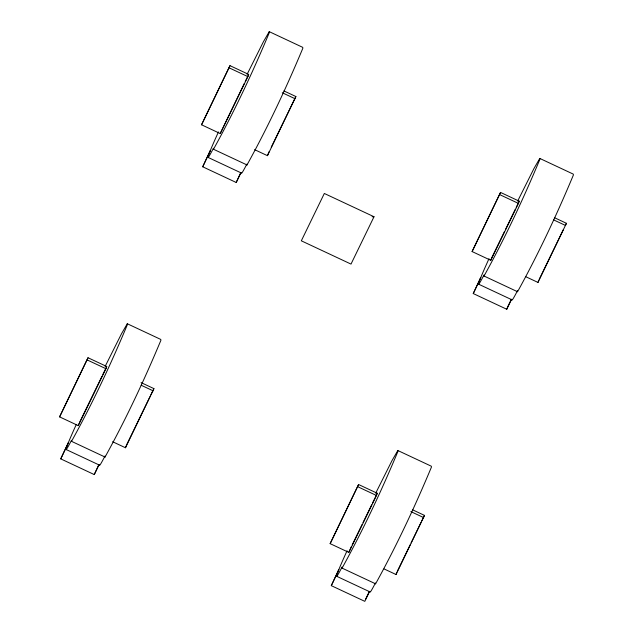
<?xml version="1.0" encoding="UTF-8"?>
<svg xmlns="http://www.w3.org/2000/svg" width="633" height="633" viewBox="0 0 633 633"><rect width="100%" height="100%" fill="white"/><g stroke="black" fill="none" stroke-linecap="round" stroke-linejoin="round"><path stroke-width="0.95" d="M59.589 416.878L88.027 357.74L106.724 366.499L105.94 368.723L78.278 425.637L59.589 416.878L88.027 357.74M99.128 464.567L94.262 474.576L60.752 458.878L68.269 442.871A37.426 1.424 -64.9 0 1 76.118 424.87M78.278 425.637L79.062 423.414M201.547 124.788L229.985 65.65L248.674 74.409L247.899 76.633L220.237 133.547L201.547 124.788L229.985 65.65M94.262 474.576L98.788 464.717M241.078 172.477L236.212 182.486L202.71 166.788L210.219 150.781A37.426 1.424 -64.9 0 1 218.464 131.917M220.237 133.547L244.354 83.303M112.642 441.739L125.492 447.76L126.014 446.273M125.492 447.76L153.93 388.622L141.08 382.601M236.212 182.486L240.746 172.627M254.601 149.649L267.45 155.671L269.088 151.667M267.45 155.671L295.888 96.532L283.893 90.915M330.141 543.652L358.579 484.514L377.268 493.273L376.493 495.497L348.83 552.403L330.141 543.652L358.579 484.514M369.672 591.341L364.806 601.35L331.304 585.652L338.813 569.645A37.426 1.424 -64.9 0 1 347.058 550.773M348.83 552.403L351.339 546.627M472.099 251.562L500.537 192.424L519.226 201.183L518.443 203.407L490.789 260.313L472.099 251.562L500.537 192.424M511.63 299.243L506.764 309.26L473.255 293.562L480.771 277.555A37.426 1.424 -64.9 0 1 489.016 258.683M490.789 260.313L491.303 258.834M384.049 568.909L396.036 574.527L396.82 572.303M396.036 574.527L424.474 515.389L412.487 509.771M506.764 309.26L507.223 307.954M526.007 276.819L537.995 282.437L538.778 280.213M537.995 282.437L566.432 223.299L554.445 217.681M60.752 458.878L68.269 442.871L66.584 447.222A37.426 1.424 -64.9 0 0 70.358 442.483L71.489 440.275L71.537 441.343L105.046 457.042C125.888 419.299 144.284 380.077 160.901 340.293L160.782 339.438L127.273 323.74L121.465 333.836L105.125 366.452M202.71 166.788L210.219 150.781L208.542 155.132A37.426 1.424 -64.9 0 0 212.316 150.393L213.448 148.185L213.495 149.253L246.997 164.952C267.838 127.209 286.243 87.987 302.859 48.203L302.732 47.348L269.231 31.65L263.423 41.746L247.084 74.362M79.497 422.52L101.968 376.279M102.831 374.507L106.724 366.499M245.216 81.522L248.674 74.409M126.268 445.529L150.037 396.622M150.907 394.842L153.93 388.622M271.248 147.22L295.888 96.532M374.016 216.747L351.006 264.088L301.324 240.809L324.325 193.469L374.016 216.747L372.077 216.779M331.304 585.652L338.813 569.645L337.136 573.996A37.426 1.424 -64.9 0 0 340.91 569.257L342.042 567.041L342.081 568.117L375.591 583.816C396.432 546.073 414.829 506.851 431.453 467.067L431.326 466.212L397.825 450.514L392.009 460.61L375.678 493.218M473.255 293.562L480.771 277.555L479.094 281.907A37.426 1.424 -64.9 0 0 482.86 277.167L484 274.951L484.039 276.028L517.549 291.726C538.39 253.983 556.787 214.761 573.411 174.977L573.284 174.122L539.775 158.424L533.967 168.52L517.636 201.128M352.201 544.847L362.139 524.393M363.01 522.613L371.65 504.833M372.513 503.053L377.268 493.273M491.564 258.09L504.533 231.417M505.395 229.637L515.333 209.183M516.204 207.402L519.226 201.183M365.494 599.388L369.332 591.483M507.452 307.298L511.29 299.393M397.247 571.417L410.216 544.736M411.078 542.956L421.024 522.502M421.887 520.73L424.474 515.389M539.205 279.319L563.41 229.526M565.57 225.079L566.432 223.299M246.577 164.62L245.826 166.091A37.426 1.424 -64.9 0 1 241.41 173.038L207.909 157.34M517.501 290.658L516.37 292.865A37.426 1.424 -64.9 0 1 511.962 299.813L478.453 284.114M375.171 583.484L374.412 584.955A37.426 1.424 -64.9 0 1 370.004 591.902L336.495 576.204M213.495 149.253C234.337 111.511 252.733 72.289 269.357 32.505L269.231 31.65M71.537 441.343C92.378 403.601 110.775 364.379 127.399 324.594L127.273 323.74M484.039 276.028C504.881 238.285 523.277 199.055 539.902 159.279L539.775 158.424M342.081 568.117C362.931 530.375 381.327 491.153 397.943 451.369L397.825 450.514M229.209 67.873L247.899 76.633M282.263 92.734L295.105 98.756M499.754 194.648L518.443 203.407M553.661 219.904L565.657 225.522M87.251 359.963L105.94 368.723M141.159 385.228L153.146 390.846M357.795 486.737L376.493 495.497M410.849 511.599L423.699 517.62M65.951 449.43L99.46 465.128A37.426 1.424 -64.9 0 0 103.867 458.181L104.999 455.974L105.046 457.042M517.422 290.871L517.549 291.726M375.464 582.961L375.591 583.816M246.878 164.097L246.997 164.952"/></g></svg>
